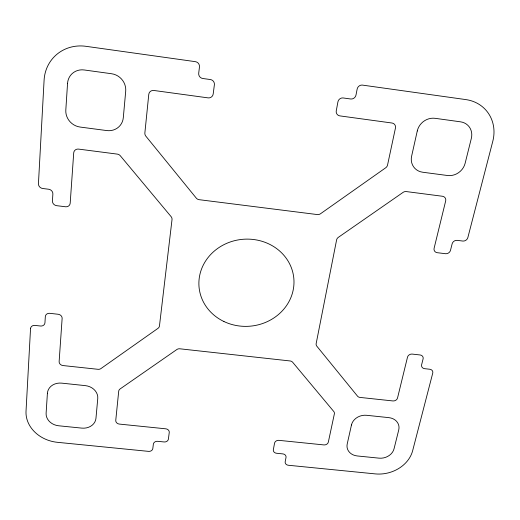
<?xml version="1.0" encoding="UTF-8"?>
<svg xmlns="http://www.w3.org/2000/svg" width="520" height="520" viewBox="0 0 520 520"><rect width="100%" height="100%" fill="white"/><g stroke="black" fill="none" stroke-linecap="round" stroke-linejoin="round"><path stroke-width="0.78" d="M30.537 328.627L26.026 411.177A33.527 28.171 10 0 0 57.46 442.319L148.558 451.373A3.894 3.263 2.9 0 0 152.822 448.519L153.355 444.184A3.9 3.276 2.4 0 1 157.638 441.311L164.106 441.961A3.906 3.296 2 0 0 168.402 439.082L169.273 432.309A3.92 3.322 2 0 0 165.782 428.818L119.366 424.086A3.972 3.361 5.7 0 1 115.759 420.349L118.703 391.241A4.03 3.465 6.3 0 1 120.127 388.928L176.839 349.531A4.082 3.601 2.3 0 1 179.849 348.797L290.089 360.958A4.024 3.53 -8.8 0 1 292.695 362.297L333.736 411.457A3.92 3.335 -11.1 0 1 334.353 413.94L328.341 442.072A3.861 3.244 -10 0 1 323.875 444.918L278.72 440.329A3.861 3.256 -6.6 0 0 274.547 443.203L273.312 449.865A3.848 3.231 -6.5 0 0 276.536 453.258L282.847 453.895A3.835 3.204 -6.8 0 1 286.013 457.47L285.161 461.916A3.822 3.185 -7.2 0 0 288.34 465.257L375.213 473.889A32.104 26.605 -13.7 0 0 412.653 450.691L432.79 372.918A4.024 3.413 -19.5 0 0 429.774 369.246L424.613 368.674A4.043 3.445 -19.7 0 1 421.623 364.754L423.144 358.703A4.056 3.471 -19.6 0 0 420.082 354.965L412.022 354.068A4.056 3.478 -19.1 0 0 407.498 357.175L397.534 397.982A3.958 3.354 -16.1 0 1 392.886 400.94L360.003 397.416A3.965 3.387 -14 0 1 357.5 396.13L316.836 346.19A4.069 3.588 -12.4 0 1 316.173 343.525L336.59 239.987A4.296 3.946 -21.1 0 1 338.371 237.328L403.052 192.4A4.439 4.043 -32.1 0 1 406.322 191.575L442.475 196.261A4.446 3.985 -33.5 0 1 445.679 200.909L434.103 248.281A4.323 3.829 -28.5 0 0 437.249 252.694L445.685 253.728A4.323 3.816 -28.9 0 0 450.502 250.308L452.147 243.783A4.342 3.822 -29.9 0 1 457.249 240.364L462.982 241.072A4.368 3.842 -30.9 0 0 467.844 237.614L492.798 141.271A38.662 34.782 -41.5 0 0 465.901 99.599L362.245 85.072A4.713 4.433 -48.6 0 0 357.162 89.037L355.992 95.088A4.687 4.433 -47.7 0 1 350.662 98.989L342.947 97.929A4.654 4.42 -45.8 0 0 337.922 101.855L336.213 111.105A4.628 4.394 -43.5 0 0 339.859 115.888L392.022 123.019A4.615 4.284 -41.5 0 1 395.46 128.017L387.562 164.983A4.505 4.173 -35 0 1 385.658 167.817L320.515 213.753A4.355 4.075 -21.3 0 1 317.284 214.565L199.18 199.686A4.394 4.192 5.4 0 1 196.255 198.081L145.88 136.201A4.589 4.407 29.6 0 1 144.872 132.912L148.766 94.419A4.693 4.537 42.8 0 1 153.842 90.467L208.344 97.909A4.628 4.583 48.2 0 0 213.2 93.951L214.416 84.5A4.654 4.609 59.8 0 0 210.399 79.547L202.735 78.487A4.706 4.628 63.6 0 1 198.705 73.21L199.466 66.995A4.739 4.641 63.4 0 0 195.397 61.666L85.943 46.312A40.183 37.629 43.8 0 0 44.096 80.165L38.441 183.709A4.583 4.173 28.5 0 0 42.692 188.494L48.659 189.241A4.55 4.147 27.1 0 1 52.871 194.006L52.442 200.967A4.524 4.121 25.5 0 0 56.622 205.673L65.761 206.791A4.511 4.121 24.8 0 0 70.194 203.171L73.71 152.867A4.622 4.296 31.1 0 1 78.552 149.097L117.26 154.109A4.563 4.303 27.3 0 1 120.322 155.792L171.087 216.613A4.368 4.101 10.2 0 1 172.016 219.648L159.465 325.91A4.147 3.705 5.6 0 1 157.957 328.367L100.926 368.582A4.101 3.555 9.2 0 1 97.955 369.304L62.979 365.553A4.134 3.562 12 0 1 59.13 361.556L62.147 318.233A4.238 3.718 14.9 0 0 58.195 314.269L49.511 313.3A4.251 3.718 15.6 0 0 45.331 316.589L44.948 322.784A4.245 3.692 15.9 0 1 40.528 326.021L34.671 325.377A4.238 3.673 15.8 0 0 30.537 328.627M47.405 393.289L46.111 413.225A13.409 11.264 10 0 0 58.65 425.776L81.783 428.116A13.338 11.245 8.4 0 0 95.96 418.321L97.76 398.541A13.475 11.479 9 0 0 85.352 385.632L61.718 383.143A13.553 11.492 10.7 0 0 47.405 393.289M67.548 83.356L65.812 110.058A15.801 14.775 38.6 0 0 80.132 127.056L106.782 130.572A15.639 14.8 37.3 0 0 123.299 117.728L125.703 91.28A15.905 15.08 43.6 0 0 111.559 73.736L84.24 69.973A16.068 15.047 43.8 0 0 67.548 83.356M351.462 424.99L347.204 444.002A12.851 10.705 -12.3 0 0 357.279 455.956L379.022 458.153A12.844 10.641 -13.6 0 0 394.043 448.793L398.743 429.923A12.98 10.842 -14.5 0 0 388.837 417.638L366.652 415.298A12.987 10.913 -13.2 0 0 351.462 424.99M417.268 130.982L411.619 156.202A15.178 13.806 -37.9 0 0 422.695 172.231L447.506 175.506A15.204 13.67 -38.3 0 0 465.121 163.339L471.341 138.346A15.463 13.91 -41.4 0 0 460.512 121.823L435.123 118.32A15.431 14.046 -41.5 0 0 417.268 130.982M223.938 321.516A47.587 43.589 -5.4 0 0 293.969 280.677A47.587 43.589 -5.4 0 0 221.397 246.038A47.587 43.589 -5.4 0 0 223.938 321.516"/></g></svg>
